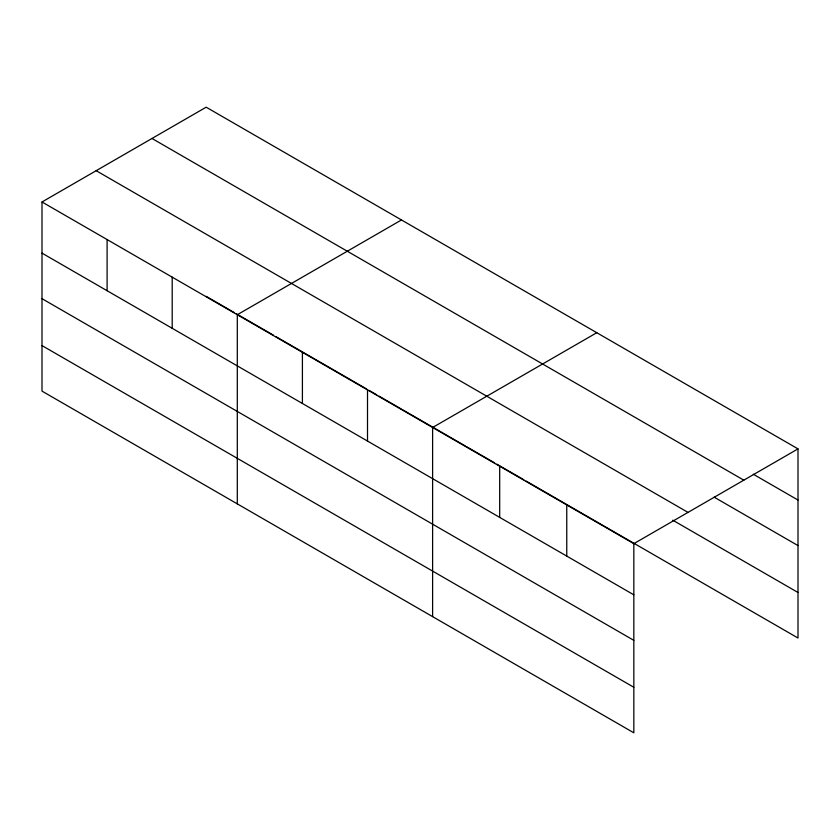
<?xml version="1.0" encoding="UTF-8"?>
<svg xmlns="http://www.w3.org/2000/svg" width="840" height="840" viewBox="0 0 840 840"><rect width="100%" height="100%" fill="white"/><g stroke="black" fill="none" stroke-linecap="round" stroke-linejoin="round"><path stroke-width="1.26" d="M633.832 640.353L633.832 543.669L42 201.978L42 391.115L633.832 732.806L633.832 640.353L42 298.673M526.061 481.026L798 638.022L798 448.886L206.167 107.195L42 201.978M401.478 219.954L237.3 314.738L237.3 503.874M596.778 332.714L432.611 427.497L432.611 616.634M633.832 543.669L798 448.886M753.28 474.222L798 500.042M151.998 138.474L743.82 480.165M714.158 497.165L798 545.58M96.18 170.698L688.002 512.389M672.798 520.202L798 592.494M206.167 296.331L234.234 312.532M236.471 313.834L273.514 335.213M275.762 336.514L366.681 389.004M368.928 390.296L376.782 394.832M379.029 396.133L401.478 409.091M402.591 409.742L465.455 446.03M466.578 446.681L494.634 462.882M496.881 464.173L523.824 479.724M42 253.134L633.832 594.825M42 345.587L633.832 687.267M566.759 504.945L566.759 556.101M499.685 466.221L499.685 517.377M367.51 389.907L367.51 441.063M302.411 352.317L302.411 403.473M172.2 277.147L172.2 328.304M107.1 239.568L107.1 290.724"/></g></svg>
